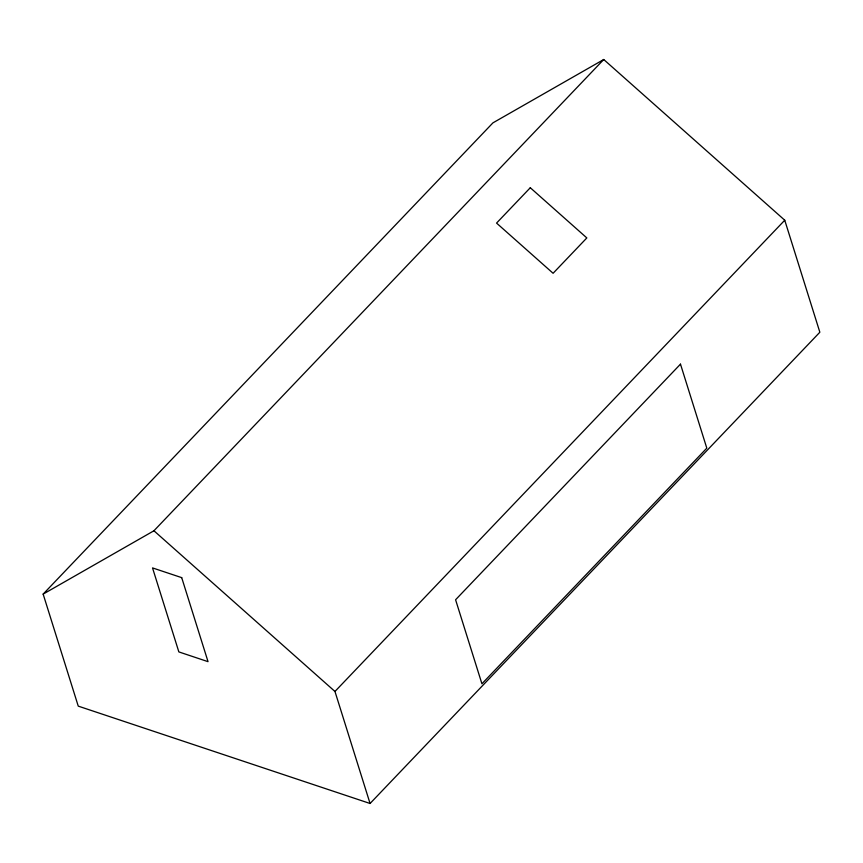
<?xml version="1.0" encoding="UTF-8"?>
<svg xmlns="http://www.w3.org/2000/svg" width="863" height="863" viewBox="0 0 863 863"><rect width="100%" height="100%" fill="white"/><g stroke="black" fill="none" stroke-linecap="round" stroke-linejoin="round"><path stroke-width="1.29" d="M43.15 594.111L492.935 122.859L603.733 59.515L784.747 220.216L819.85 332.233L370.065 803.485L78.253 706.128L43.15 594.111L153.948 530.767L603.733 59.515M370.065 803.485L334.963 691.468L784.747 220.216M153.948 530.767L334.963 691.468M530.292 187.735L496.559 223.086L553.097 273.28L586.829 237.929L530.292 187.735M680.486 364.143L455.588 599.763L481.921 683.787L706.808 448.156L680.486 364.143M181.705 577.638L152.524 567.908L178.857 651.921L208.037 661.662L181.705 577.638"/></g></svg>
